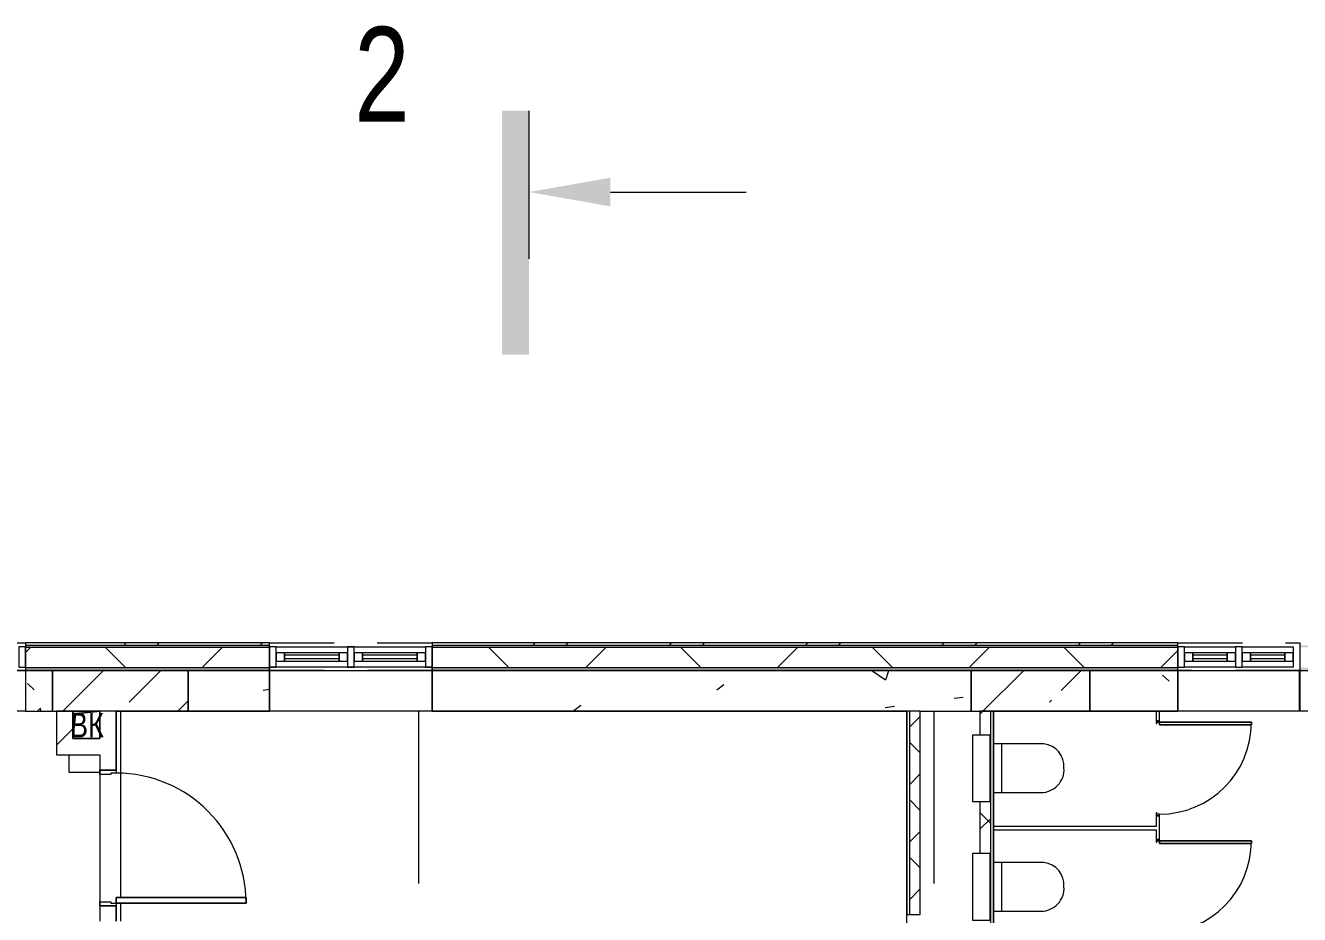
# Model space of a CAD drawing. Header units: millimetres. Extents: x 48966 to 155647, y -43515 to 30475.
# Drawn here: x 103632 to 113029, y 23917 to 30475 of the extents above; entities that cross this region are included whole.
import ezdxf

# ---------------------------------------------------------------- set-up
doc = ezdxf.new("R2010")
doc.units = ezdxf.units.MM
for name, pattern in [('IMPORT-01 Штриховая _2 мм_', [600, 400, -200]), ('Осевые', [6350, 1270, -952.5, 3175, -952.5]), ('Сверху', [793.75, 476.25, -317.5])]:
    doc.linetypes.add(name, pattern=pattern)
for name, color, linetype, lineweight in [('_Разделитель помещений_', 7, 'IMPORT-01 Штриховая _2 мм_', 9), ('Двери', 7, 'Continuous', 9), ('Импосты витража', 7, 'Continuous', 9), ('Импосты витража-1', 7, 'Continuous', 18), ('Каркас_Импост', 7, 'Continuous', 9), ('Обобщенные модели', 7, 'Continuous', 9), ('Общие ребра', 7, 'Continuous', 9), ('Окна', 7, 'Continuous', 9), ('Окна-1', 7, 'Сверху', 9), ('Окна-2', 7, 'Continuous', 18), ('Оси-2', 7, 'Осевые', 9), ('Панель', 7, 'Continuous', 9), ('Перекрытия', 7, 'Continuous', 9), ('Разрезы', 7, 'Continuous', 9), ('Сантехнические приборы', 7, 'Continuous', 9), ('Стены', 7, 'Continuous', 9), ('Стены-1', 7, 'Continuous', 18), ('Типовые аннотации', 7, 'Continuous', 9), ('Штриховка разреза-2', 7, 'Continuous', 9), ('Элементы узлов', 7, 'Continuous', 9), ('Элементы узлов-1', 7, 'Continuous', 5)]:
    doc.layers.add(name, color=color, linetype=linetype, lineweight=lineweight)
doc.layers.add('Обобщенные модели-2', color=7, linetype='Continuous', lineweight=9, true_color=0xffbc79)
doc.styles.add('Arial', font='Arial.ttf', dxfattribs={"width": 0.8, "height": 180})
doc.styles.add('Arial_2', font='Arial.ttf', dxfattribs={"width": 0.75, "height": 700})
pattern_1 = [(45, (0, 0), (-424.264, 424.264), [600, -100, 20, -100]), (45, (0, 424), (-424.264, 424.264), [])]
pattern_2 = [(0, (0, 0), (812.8, 203.2), [67.056, -542.544, 67.056, -542.544, -3251.2]), (0, (0, 0), (812.8, 203.2), [-1219.2, 67.056, -1152.144, 67.056, -542.544, -1422.4]), (0, (0, 0), (812.8, 203.2), [-3048, 67.056, -339.344, 67.056, -948.944]), (120, (304.8, 101.6), (-582.37636, 602.30545), [67.056, -542.544, 67.056, -542.544, -3251.2]), (120, (304.8, 101.6), (-582.37636, 602.30545), [-1219.2, 67.056, -1152.144, 67.056, -542.544, -1422.4]), (120, (304.8, 101.6), (-582.37636, 602.30545), [-3048, 67.056, -339.344, 67.056, -948.944]), (240, (406.4, 508), (-230.42364, -805.50545), [67.056, -542.544, 67.056, -542.544, -3251.2]), (240, (406.4, 508), (-230.42364, -805.50545), [-1219.2, 67.056, -1152.144, 67.056, -542.544, -1422.4]), (240, (406.4, 508), (-230.42364, -805.50545), [-3048, 67.056, -339.344, 67.056, -948.944])]
pattern_3 = [(45, (0, 0), (-502.8943, 502.8943), []), (45, (0, 762), (-502.8943, 502.8943), [])]
pattern_4 = [(45, (0, 0), (-212.132, 212.132), []), (135, (0, 0), (-212.132, -212.132), [])]
pattern_5 = [(50, (0, 0), (1457.472, -127.512), [152.4, -1676.4]), (355, (0, 0), (-281.942, 1528.454), [121.92, -1341.12]), (100.451, (121.5, -10.6), (1175.541, 1400.933), [129.52, -1424.721]), (46.184, (0, 406.4), (2168.632, -336.342), [228.6, -2514.6]), (96.636, (180.7, 378.4), (1899.22, 1979.42), [194.28, -2137.08]), (351.184, (0, 406.4), (1899.24, 1979.402), [182.88, -2011.68]), (21, (203.2, 304.8), (1212.915, -818.121), [152.4, -1676.4]), (326, (203.2, 304.8), (494.417, 1473.504), [121.92, -1341.12]), (71.451, (304.3, 236.6), (1707.337, 655.37), [129.52, -1424.721]), (37.5, (0, 0), (24.7094, 676.4402), [67.056, -1257.808, 67.056, -1294.384, -1346.2]), (37.5, (0, 0), (24.7094, 676.4402), [-2686.304, 67.056, -1279.144]), (7.5, (0, 0), (534.5577, 801.4443), [67.056, -709.168, 67.056, -1227.328, -513.08]), (7.5, (0, 0), (534.5577, 801.4443), [-2070.608, 67.056, -446.024]), (327.5, (-453.14, 0), (1084.7275, -45.8312), [67.056, -440.944, 67.056, -1517.904, -2103.12]), (327.5, (-453.14, 0), (1084.7275, -45.8312), [-2092.96, 67.056, -2036.064]), (317.5, (-656.3, 0), (1185.035, 203.4135), [67.056, -593.344, 67.056, -985.52, -1493.52]), (317.5, (-656.3, 0), (1185.035, 203.4135), [-1712.976, 67.056, -1426.464])]

# ---------------------------------------------------------------- blocks, each defined once
blk = doc.blocks.new('M_Окно-Квадратный проем - 900 x 11450 mm-1430326-План 2-го этажа на отм_ 0_000')
at = {"layer": 'Окна'}
for p, q in [((-458.2, -102.5), (-458.2, 102.5)), ((441.8, 102.5), (441.8, -102.5))]:
    blk.add_line(p, q, dxfattribs=at)
at = {"layer": 'Окна-1'}
for p, q in [((-458.2, 102.5), (441.8, 102.5)), ((441.8, -102.5), (-458.2, -102.5))]:
    blk.add_line(p, q, dxfattribs=at)
blk = doc.blocks.new('M_Окно-Квадратный проем - 900 x 11450 mm-1433441-План 2-го этажа на отм_ 0_000')
at = {"layer": 'Окна'}
for p, q in [((-458.2, -150), (-458.2, 150)), ((441.8, 150), (441.8, -150))]:
    blk.add_line(p, q, dxfattribs=at)
at = {"layer": 'Окна-1'}
for p, q in [((-458.2, 150), (441.8, 150)), ((441.8, -150), (-458.2, -150))]:
    blk.add_line(p, q, dxfattribs=at)
blk = doc.blocks.new('M_Окно-Квадратный проем - 1200 x 11450 mm-1434535-План 2-го этажа на отм_ 0_000')
at = {"layer": 'Окна'}
for p, q in [((-608.2, -102.5), (-608.2, 102.5)), ((591.8, 102.5), (591.8, -102.5))]:
    blk.add_line(p, q, dxfattribs=at)
at = {"layer": 'Окна-1'}
for p, q in [((-608.2, 102.5), (591.8, 102.5)), ((591.8, -102.5), (-608.2, -102.5))]:
    blk.add_line(p, q, dxfattribs=at)
blk = doc.blocks.new('M_Окно-Квадратный проем - 1200 x 11450 mm-1440296-План 2-го этажа на отм_ 0_000')
at = {"layer": 'Окна'}
for p, q in [((-608.2, -150), (-608.2, 150)), ((591.8, 150), (591.8, -150))]:
    blk.add_line(p, q, dxfattribs=at)
at = {"layer": 'Окна-1'}
for p, q in [((-608.2, 150), (591.8, 150)), ((591.8, -150), (-608.2, -150))]:
    blk.add_line(p, q, dxfattribs=at)
blk = doc.blocks.new('Панель окно - Верхнее левое-8277192-План 2-го этажа на отм_ 0_000')
at = {"layer": 'Окна'}
for p, q in [((202.5, 30), (-202.5, 30)), ((-202.5, 30), (-202.5, -30)), ((202.5, -30), (202.5, 30)), ((-202.5, -30), (202.5, -30))]:
    blk.add_line(p, q, dxfattribs=at)
at = {"layer": 'Окна-2'}
for p, q in [((-202.5, 30), (-262.5, 30)), ((-262.5, 30), (-262.5, -30)), ((-202.5, -30), (-202.5, 30)), ((202.5, 12.5), (-202.5, 12.5)), ((-202.5, 12.5), (-202.5, -12.5)), ((202.5, 30), (202.5, -30)), ((262.5, 30), (202.5, 30)), ((202.5, -12.5), (202.5, 12.5)), ((262.5, -30), (262.5, 30)), ((-262.5, -30), (-202.5, -30)), ((-202.5, -12.5), (202.5, -12.5)), ((202.5, -30), (262.5, -30))]:
    blk.add_line(p, q, dxfattribs=at)
blk = doc.blocks.new('Панель окно - Верхнее правое-8277188-План 2-го этажа на отм_ 0_000')
at = {"layer": 'Окна'}
for p, q in [((202.5, 30), (-202.5, 30)), ((-202.5, 30), (-202.5, -30)), ((202.5, -30), (202.5, 30)), ((-202.5, -30), (202.5, -30))]:
    blk.add_line(p, q, dxfattribs=at)
at = {"layer": 'Окна-2'}
for p, q in [((-202.5, 30), (-262.5, 30)), ((-262.5, 30), (-262.5, -30)), ((-202.5, -30), (-202.5, 30)), ((202.5, 12.5), (-202.5, 12.5)), ((-202.5, 12.5), (-202.5, -12.5)), ((202.5, 30), (202.5, -30)), ((262.5, 30), (202.5, 30)), ((202.5, -12.5), (202.5, 12.5)), ((262.5, -30), (262.5, 30)), ((-262.5, -30), (-202.5, -30)), ((-202.5, -12.5), (202.5, -12.5)), ((202.5, -30), (262.5, -30))]:
    blk.add_line(p, q, dxfattribs=at)
blk = doc.blocks.new('Прямоугольный импост - Прямоугольный импост 1-2037709-План 2-го этажа на отм_ 0_000')
at = {"layer": 'Импосты витража-1'}
for p, q in [((-50, 75), (0, 75)), ((-50, -75), (-50, 75)), ((0, 75), (0, -75)), ((0, -75), (-50, -75))]:
    blk.add_line(p, q, dxfattribs=at)
blk = doc.blocks.new('Прямоугольный импост - Прямоугольный импост 1-2037714-План 2-го этажа на отм_ 0_000')
at = {"layer": 'Импосты витража-1'}
for p, q in [((0, 75), (-50, 75)), ((-50, 75), (-50, -75)), ((0, -75), (0, 75)), ((-50, -75), (0, -75))]:
    blk.add_line(p, q, dxfattribs=at)
blk = doc.blocks.new('Прямоугольный импост - Прямоугольный импост 1-2108582-План 2-го этажа на отм_ 0_000')
at = {"layer": 'Импосты витража-1'}
for p, q in [((-25, 75), (25, 75)), ((-25, -75), (-25, 75)), ((25, 75), (25, -75)), ((25, -75), (-25, -75))]:
    blk.add_line(p, q, dxfattribs=at)
blk = doc.blocks.new('Прямоугольный импост - Прямоугольный импост 1-2125096-План 2-го этажа на отм_ 0_000')
at = {"layer": 'Импосты витража'}
for p, q in [((106031.6, 25892.1), (106581.6, 25892.1)), ((106581.6, 25892.1), (106581.6, 25742.1)), ((106581.6, 25742.1), (106031.6, 25742.1))]:
    blk.add_line(p, q, dxfattribs=at)
blk = doc.blocks.new('Прямоугольный импост - Прямоугольный импост 1-2125097-План 2-го этажа на отм_ 0_000')
at = {"layer": 'Импосты витража'}
for p, q in [((105481.6, 25742.1), (105481.6, 25892.1)), ((105481.6, 25892.1), (106031.6, 25892.1)), ((106031.6, 25742.1), (105481.6, 25742.1))]:
    blk.add_line(p, q, dxfattribs=at)
blk = doc.blocks.new('Панель окно - Верхнее левое-8271317-План 2-го этажа на отм_ 0_000')
at = {"layer": 'Окна'}
for p, q in [((127.5, 30), (-127.5, 30)), ((-127.5, 30), (-127.5, -30)), ((127.5, -30), (127.5, 30)), ((-127.5, -30), (127.5, -30))]:
    blk.add_line(p, q, dxfattribs=at)
at = {"layer": 'Окна-2'}
for p, q in [((-127.5, 30), (-187.5, 30)), ((-187.5, 30), (-187.5, -30)), ((-127.5, -30), (-127.5, 30)), ((127.5, 12.5), (-127.5, 12.5)), ((-127.5, 12.5), (-127.5, -12.5)), ((127.5, 30), (127.5, -30)), ((187.5, 30), (127.5, 30)), ((127.5, -12.5), (127.5, 12.5)), ((187.5, -30), (187.5, 30)), ((-187.5, -30), (-127.5, -30)), ((-127.5, -12.5), (127.5, -12.5)), ((127.5, -30), (187.5, -30))]:
    blk.add_line(p, q, dxfattribs=at)
blk = doc.blocks.new('Прямоугольный импост - Прямоугольный импост 1-1432418-План 2-го этажа на отм_ 0_000')
at = {"layer": 'Импосты витража'}
for p, q in [((114281.6, 25742.1), (114281.6, 25892.1)), ((114281.6, 25892.1), (114656.6, 25892.1)), ((114656.6, 25892.1), (114656.6, 25742.1)), ((114656.6, 25742.1), (114281.6, 25742.1))]:
    blk.add_line(p, q, dxfattribs=at)
blk = doc.blocks.new('Прямоугольный импост - Прямоугольный импост 1-V4-План 2-го этажа на отм_ 0_000')
at = {"layer": 'Импосты витража-1'}
for p, q in [((0, 75), (-50, 75)), ((-50, 75), (-50, -75)), ((0, -75), (0, 75)), ((-50, -75), (0, -75))]:
    blk.add_line(p, q, dxfattribs=at)
blk = doc.blocks.new('170_ОтверстиеПрямоугольноеВертикальное - 170_ОтверстиеПрямоугольноеВертикальное-5689190-План 2-го этажа на отм_ 0_000')
at = {"layer": 'Обобщенные модели'}
for p, q in [((-99.4, -101.2), (-99.4, 101.2)), ((-99.4, 101.2), (99.4, 101.2)), ((99.4, 101.2), (99.4, -101.2)), ((99.4, -101.2), (-99.4, -101.2))]:
    blk.add_line(p, q, dxfattribs=at)
blk = doc.blocks.new('Дверь - Однопольная - ДВ2__21х10-6240615-План 2-го этажа на отм_ 0_000')
at = {"layer": 'Двери'}
for p, q in [((-479, -60), (-439, -60)), ((-479, -1018), (-479, -60)), ((-439, -60), (-439, -1018)), ((-439, -1018), (-479, -1018))]:
    blk.add_line(p, q, dxfattribs=at)
blk.add_arc((-479, -60), 958, 270, 0, dxfattribs=at)
at = {"layer": 'Каркас_Импост'}
for p, q in [((-500, 60), (-470, 60)), ((-500, -60), (-500, 60)), ((-470, 60), (-470, -20)), ((470, 60), (500, 60)), ((470, -20), (470, 60)), ((500, 60), (500, -60)), ((-480, -60), (-500, -60)), ((-480, -20), (-480, -60)), ((-470, -20), (-480, -20)), ((480, -20), (470, -20)), ((480, -60), (480, -20)), ((500, -60), (480, -60))]:
    blk.add_line(p, q, dxfattribs=at)
at = {"layer": 'Панель'}
for p, q in [((-439, -60), (-479, -60)), ((-479, -60), (-479, -1018)), ((-439, -1018), (-439, -60)), ((-479, -1018), (-439, -1018))]:
    blk.add_line(p, q, dxfattribs=at)
blk = doc.blocks.new('Унитаз_встраиваемый - Обычный _ Vitra 748-4800 _каркасные_-4815711-План 2-го этажа на отм_ 0_000')
at = {"layer": 'Сантехнические приборы'}
for p, q in [((-180, 371.5), (-180, 0)), ((179.4, 0), (179.4, 351)), ((-180, 60), (179.4, 60)), ((245, -25), (-245, -25)), ((-245, -25), (-245, -155)), ((-180, 0), (179.4, 0)), ((245, -155), (245, -25)), ((-245, -155), (245, -155))]:
    blk.add_line(p, q, dxfattribs=at)
for centre, start, end in [((-11.8, 351), 86.33454, 173.05975), ((9.9, 351), 360, 93.66546)]:
    blk.add_arc(centre, 169.5, start, end, dxfattribs=at)
blk = doc.blocks.new('Дверь - Однопольная_HPL - ДВ12_21х7-5561156-План 2-го этажа на отм_ 0_000')
at = {"layer": 'Двери'}
for p, q in [((-319, 690.5), (-339, 690.5)), ((-339, 690.5), (-339, 12.5)), ((-319, 12.5), (-319, 690.5)), ((-339, 12.5), (-319, 12.5))]:
    blk.add_line(p, q, dxfattribs=at)
blk.add_arc((-339, 12.5), 678, 360, 90, dxfattribs=at)
at = {"layer": 'Каркас_Импост'}
for p, q in [((-340, 12.5), (-350, 12.5)), ((-350, 12.5), (-350, -12.5)), ((-340, -7.5), (-340, 12.5)), ((350, 12.5), (340, 12.5)), ((340, 12.5), (340, -7.5)), ((350, -12.5), (350, 12.5)), ((-350, -12.5), (-330, -12.5)), ((-330, -7.5), (-340, -7.5)), ((-330, -12.5), (-330, -7.5)), ((340, -7.5), (330, -7.5)), ((330, -7.5), (330, -12.5)), ((330, -12.5), (350, -12.5))]:
    blk.add_line(p, q, dxfattribs=at)
at = {"layer": 'Панель'}
for p, q in [((-339, 690.5), (-319, 690.5)), ((-339, 12.5), (-339, 690.5)), ((-319, 690.5), (-319, 12.5)), ((-319, 12.5), (-339, 12.5))]:
    blk.add_line(p, q, dxfattribs=at)
blk = doc.blocks.new('Панель окно - Верхнее правое-8271316-План 2-го этажа на отм_ 0_000')
at = {"layer": 'Окна'}
for p, q in [((127.5, 30), (-127.5, 30)), ((-127.5, 30), (-127.5, -30)), ((127.5, -30), (127.5, 30)), ((-127.5, -30), (127.5, -30))]:
    blk.add_line(p, q, dxfattribs=at)
at = {"layer": 'Окна-2'}
for p, q in [((-127.5, 30), (-187.5, 30)), ((-187.5, 30), (-187.5, -30)), ((-127.5, -30), (-127.5, 30)), ((127.5, 12.5), (-127.5, 12.5)), ((-127.5, 12.5), (-127.5, -12.5)), ((127.5, 30), (127.5, -30)), ((187.5, 30), (127.5, 30)), ((127.5, -12.5), (127.5, 12.5)), ((187.5, -30), (187.5, 30)), ((-187.5, -30), (-127.5, -30)), ((-127.5, -12.5), (127.5, -12.5)), ((127.5, -30), (187.5, -30))]:
    blk.add_line(p, q, dxfattribs=at)
blk = doc.blocks.new('Прямоугольный импост - Прямоугольный импост 1-V19-План 2-го этажа на отм_ 0_000')
at = {"layer": 'Импосты витража-1'}
for p, q in [((-25, 75), (25, 75)), ((-25, -75), (-25, 75)), ((25, 75), (25, -75)), ((25, -75), (-25, -75))]:
    blk.add_line(p, q, dxfattribs=at)
blk = doc.blocks.new('Разрез - Номер спереди-234828-План 2-го этажа на отм_ 0_000')
at = {"layer": 'Разрезы'}
for points in [[(0, 0), (0, 1), (9.004, 1), (9.004, 0)], [(2.471, -3), (3, 0), (3.529, -3)]]:
    blk.add_hatch(color=256, dxfattribs=at).paths.add_polyline_path(points, flags=0)
blk.add_line((3, -3), (3, -8), dxfattribs=at)

msp = doc.modelspace()

# ---------------------------------------------------------------- hatches: boundary and pattern name
at = {"layer": 'Штриховка разреза-2'}
h = msp.add_hatch(dxfattribs=at)
h.set_pattern_fill('FP_2', color=256, style=0, pattern_type=2)
h.set_pattern_definition(pattern_3)
h.paths.add_polyline_path([(115556.8, 25902.1), (117136.2, 25902.1), (117136.3, 25922.1), (115131.6, 25922.1), (115131.6, 25902.1)], flags=0)
h.paths.add_polyline_path([(112131.6, 25902.1), (112131.6, 25922.1), (106631.6, 25922.1), (106631.6, 25902.1), (110613.6, 25902.1)], flags=0)
h.paths.add_polyline_path([(113909.1, 25902.1), (114231.6, 25902.1), (114231.6, 25922.1), (113031.6, 25922.1), (113031.6, 25902.1)], flags=0)
h.paths.add_polyline_path([(96431.6, 25902.1), (96431.6, 25922.1), (94631.6, 25922.1), (94631.6, 25902.1), (95783.9, 25902.1)], flags=0)
h.paths.add_polyline_path([(97631.6, 25902.1), (99431.6, 25902.1), (99431.6, 25922.1), (97631.6, 25922.1)], flags=0)
h.paths.add_polyline_path([(100631.6, 25902.1), (102431.6, 25902.1), (102431.6, 25922.1), (100631.6, 25922.1)], flags=0)
h.paths.add_polyline_path([(105431.6, 25902.1), (105431.6, 25922.1), (103631.6, 25922.1), (103631.6, 25902.1), (104022.6, 25902.1)], flags=0)
h.paths.add_polyline_path([(93431.6, 25902.1), (93431.6, 25922.1), (83631.6, 25922.1), (83631.6, 25902.1), (92488.4, 25902.1)], flags=0)
h.paths.add_polyline_path([(77231.6, 25902.1), (79231.6, 25902.1), (79231.6, 25922.1), (77231.6, 25922.1)], flags=0)
h.paths.add_polyline_path([(72715.5, 25902.1), (72831.6, 25902.1), (72831.6, 25922.1), (70831.6, 25922.1), (70831.6, 25902.1), (71067.7, 25902.1)], flags=0)
h.paths.add_polyline_path([(69631.6, 25902.1), (69631.6, 25922.1), (67631.6, 25922.1), (67631.6, 25902.1), (69420, 25902.1)], flags=0)
h.paths.add_polyline_path([(82431.6, 25902.1), (82431.6, 25922.1), (80431.6, 25922.1), (80431.6, 25902.1)], flags=0)
h.paths.add_polyline_path([(74031.6, 25902.1), (76031.6, 25902.1), (76031.6, 25922.1), (74031.6, 25922.1)], flags=0)
h.paths.add_polyline_path([(62013.6, 25902.1), (66431.6, 25902.1), (66431.6, 25922.1), (62013.6, 25922.1)], flags=0)
h = msp.add_hatch(dxfattribs=at)
h.set_pattern_fill('FP_32', color=256, style=0, pattern_type=2)
h.set_pattern_definition(pattern_2)
h.paths.add_polyline_path([(117136.1, 25887.1), (117136.2, 25902.1), (115131.6, 25902.1), (115131.6, 25887.1), (115556.8, 25887.1)], flags=0)
h.paths.add_polyline_path([(112131.6, 25887.1), (112131.6, 25902.1), (106631.6, 25902.1), (106631.6, 25887.1), (110613.6, 25887.1)], flags=0)
h.paths.add_polyline_path([(113909.1, 25887.1), (114231.6, 25887.1), (114231.6, 25902.1), (113031.6, 25902.1), (113031.6, 25887.1)], flags=0)
h.paths.add_polyline_path([(102374.8, 25887.1), (102431.6, 25887.1), (102431.6, 25902.1), (100631.6, 25902.1), (100631.6, 25887.1)], flags=0)
h.paths.add_polyline_path([(97631.6, 25887.1), (99431.6, 25887.1), (99431.6, 25902.1), (97631.6, 25902.1)], flags=0)
h.paths.add_polyline_path([(105431.6, 25887.1), (105431.6, 25902.1), (103631.6, 25902.1), (103631.6, 25887.1), (104022.6, 25887.1)], flags=0)
h.paths.add_polyline_path([(93431.6, 25887.1), (93431.6, 25902.1), (83631.6, 25902.1), (83631.6, 25887.1), (92488.4, 25887.1)], flags=0)
h.paths.add_polyline_path([(96431.6, 25887.1), (96431.6, 25902.1), (94631.6, 25902.1), (94631.6, 25887.1), (95783.9, 25887.1)], flags=0)
h.paths.add_polyline_path([(80431.6, 25887.1), (82431.6, 25887.1), (82431.6, 25902.1), (80431.6, 25902.1)], flags=0)
h.paths.add_polyline_path([(74031.6, 25887.1), (76031.6, 25887.1), (76031.6, 25902.1), (74031.6, 25902.1)], flags=0)
h.paths.add_polyline_path([(71067.7, 25887.1), (72831.6, 25887.1), (72831.6, 25902.1), (70831.6, 25902.1), (70831.6, 25887.1)], flags=0)
h.paths.add_polyline_path([(69420, 25887.1), (69631.6, 25887.1), (69631.6, 25902.1), (67631.6, 25902.1), (67631.6, 25887.1), (67772.2, 25887.1)], flags=0)
h.paths.add_polyline_path([(77658.7, 25887.1), (79231.6, 25887.1), (79231.6, 25902.1), (77231.6, 25902.1), (77231.6, 25887.1)], flags=0)
h.paths.add_polyline_path([(62013.6, 25887.1), (66431.6, 25887.1), (66431.6, 25902.1), (62013.6, 25902.1)], flags=0)
h = msp.add_hatch(dxfattribs=at)
h.set_pattern_fill('FP_33', color=256, style=0, pattern_type=2)
h.set_pattern_definition([(45, (0, 0), (-707.107, 707.107), []), (135, (0, 0), (-707.107, -707.107), [])])
h.paths.add_polyline_path([(115556.8, 25737.1), (117135.4, 25737.1), (117136.1, 25887.1), (115131.6, 25887.1), (115131.6, 25737.1)], flags=0)
h.paths.add_polyline_path([(112131.6, 25737.1), (112131.6, 25887.1), (106631.6, 25887.1), (106631.6, 25737.1), (110613.6, 25737.1)], flags=0)
h.paths.add_polyline_path([(113031.6, 25737.1), (114231.6, 25737.1), (114231.6, 25887.1), (113031.6, 25887.1)], flags=0)
h.paths.add_polyline_path([(100631.6, 25737.1), (102431.6, 25737.1), (102431.6, 25887.1), (100631.6, 25887.1)], flags=0)
h.paths.add_polyline_path([(104846.5, 25737.1), (105431.6, 25737.1), (105431.6, 25887.1), (103631.6, 25887.1), (103631.6, 25737.1), (104022.6, 25737.1)], flags=0)
h.paths.add_polyline_path([(99431.6, 25737.1), (99431.6, 25887.1), (97631.6, 25887.1), (97631.6, 25737.1), (99079.4, 25737.1)], flags=0)
h.paths.add_polyline_path([(93431.6, 25737.1), (93431.6, 25887.1), (83631.6, 25887.1), (83631.6, 25737.1), (92488.4, 25737.1)], flags=0)
h.paths.add_polyline_path([(94631.6, 25737.1), (96431.6, 25737.1), (96431.6, 25887.1), (94631.6, 25887.1)], flags=0)
h.paths.add_polyline_path([(77231.6, 25737.1), (79231.6, 25737.1), (79231.6, 25887.1), (77231.6, 25887.1)], flags=0)
h.paths.add_polyline_path([(82431.6, 25737.1), (82431.6, 25887.1), (80431.6, 25887.1), (80431.6, 25737.1)], flags=0)
h.paths.add_polyline_path([(72831.6, 25737.1), (72831.6, 25887.1), (70831.6, 25887.1), (70831.6, 25737.1), (72715.5, 25737.1)], flags=0)
h.paths.add_polyline_path([(74031.6, 25737.1), (76031.6, 25737.1), (76031.6, 25887.1), (74031.6, 25887.1)], flags=0)
h.paths.add_polyline_path([(69631.6, 25737.1), (69631.6, 25887.1), (67631.6, 25887.1), (67631.6, 25737.1), (69420, 25737.1)], flags=0)
h.paths.add_polyline_path([(62829, 25737.1), (66431.6, 25737.1), (66431.6, 25887.1), (62013.6, 25887.1), (62013.6, 25737.1)], flags=0)
h = msp.add_hatch(dxfattribs=at)
h.set_pattern_fill('FP_32', color=256, style=0, pattern_type=2)
h.set_pattern_definition(pattern_2)
h.paths.add_polyline_path([(117135.3, 25717.1), (117135.4, 25737.1), (115131.6, 25737.1), (115131.6, 25717.1), (115556.8, 25717.1)], flags=0)
h.paths.add_polyline_path([(112131.6, 25717.1), (112131.6, 25737.1), (106631.6, 25737.1), (106631.6, 25717.1), (110613.6, 25717.1)], flags=0)
h.paths.add_polyline_path([(113909.1, 25717.1), (114231.6, 25717.1), (114231.6, 25737.1), (113031.6, 25737.1), (113031.6, 25717.1)], flags=0)
h.paths.add_polyline_path([(102374.8, 25717.1), (102431.6, 25717.1), (102431.6, 25737.1), (100631.6, 25737.1), (100631.6, 25717.1)], flags=0)
h.paths.add_polyline_path([(105431.6, 25717.1), (105431.6, 25737.1), (103631.6, 25737.1), (103631.6, 25717.1), (104846.5, 25717.1)], flags=0)
h.paths.add_polyline_path([(99431.6, 25717.1), (99431.6, 25737.1), (97631.6, 25737.1), (97631.6, 25717.1), (99079.4, 25717.1)], flags=0)
h.paths.add_polyline_path([(94631.6, 25717.1), (96431.6, 25717.1), (96431.6, 25737.1), (94631.6, 25737.1)], flags=0)
h.paths.add_polyline_path([(93431.6, 25717.1), (93431.6, 25737.1), (83631.6, 25737.1), (83631.6, 25717.1), (92488.4, 25717.1)], flags=0)
h.paths.add_polyline_path([(79231.6, 25717.1), (79231.6, 25737.1), (77231.6, 25737.1), (77231.6, 25717.1), (77658.7, 25717.1)], flags=0)
h.paths.add_polyline_path([(80431.6, 25717.1), (82431.6, 25717.1), (82431.6, 25737.1), (80431.6, 25737.1)], flags=0)
h.paths.add_polyline_path([(67772.2, 25717.1), (69631.6, 25717.1), (69631.6, 25737.1), (67631.6, 25737.1), (67631.6, 25717.1)], flags=0)
h.paths.add_polyline_path([(76031.6, 25717.1), (76031.6, 25737.1), (74031.6, 25737.1), (74031.6, 25717.1), (76010.9, 25717.1)], flags=0)
h.paths.add_polyline_path([(71067.7, 25717.1), (72831.6, 25717.1), (72831.6, 25737.1), (70831.6, 25737.1), (70831.6, 25717.1)], flags=0)
h.paths.add_polyline_path([(66431.6, 25717.1), (66431.6, 25737.1), (62013.6, 25737.1), (62013.6, 25717.1), (66124.5, 25717.1)], flags=0)
h = msp.add_hatch(dxfattribs=at)
h.set_pattern_fill('FP_34', color=256, style=0, pattern_type=2)
h.set_pattern_definition(pattern_5)
h.paths.add_polyline_path([(103631.6, 25417.1), (103831.6, 25417.1), (103831.6, 25717.1), (103631.6, 25717.1)], flags=0)
h.paths.add_polyline_path([(98631.6, 25417.1), (99431.6, 25417.1), (99431.6, 25717.1), (98631.6, 25717.1)], flags=0)
h.paths.add_polyline_path([(100631.6, 25417.1), (102431.6, 25417.1), (102431.6, 25717.1), (100631.6, 25717.1)], flags=0)
h = msp.add_hatch(dxfattribs=at)
h.set_pattern_fill('FP_1', color=256, style=0, pattern_type=2)
h.set_pattern_definition(pattern_1)
h.paths.add_polyline_path([(104300.4, 25417.1), (104831.6, 25417.1), (104831.6, 25717.1), (103831.6, 25717.1), (103831.6, 25417.1), (104180.4, 25417.1)], flags=0)
h = msp.add_hatch(dxfattribs=at)
h.set_pattern_fill('FP_34', color=256, style=0, pattern_type=2)
h.set_pattern_definition(pattern_5)
h.paths.add_polyline_path([(110231.6, 25417.1), (110606.6, 25417.1), (110606.6, 25717.1), (106631.6, 25717.1), (106631.6, 25417.1), (110151.6, 25417.1)], flags=0)
h.paths.add_polyline_path([(104831.6, 25417.1), (105431.6, 25417.1), (105431.6, 25717.1), (104831.6, 25717.1)], flags=0)
h = msp.add_hatch(dxfattribs=at)
h.set_pattern_fill('FP_1', color=256, style=0, pattern_type=2)
h.set_pattern_definition(pattern_1)
h.paths.add_polyline_path([(110613.6, 25417.1), (111481.6, 25417.1), (111481.6, 25717.1), (110606.6, 25717.1), (110606.6, 25417.1)], flags=0)
h = msp.add_hatch(dxfattribs=at)
h.set_pattern_fill('FP_34', color=256, style=0, pattern_type=2)
h.set_pattern_definition(pattern_5)
h.paths.add_polyline_path([(115556.8, 25417.1), (116431.6, 25417.1), (116431.6, 25717.1), (115131.6, 25717.1), (115131.6, 25417.1)], flags=0)
h.paths.add_polyline_path([(112131.6, 25417.1), (112131.6, 25717.1), (111481.6, 25717.1), (111481.6, 25417.1)], flags=0)
h.paths.add_polyline_path([(113031.6, 25417.1), (114231.6, 25417.1), (114231.6, 25717.1), (113031.6, 25717.1)], flags=0)
h = msp.add_hatch(dxfattribs=at)
h.set_pattern_fill('FP_2', color=256, style=0, pattern_type=2)
h.set_pattern_definition(pattern_3)
h.paths.add_polyline_path([(103981.6, 25214.7), (103981.6, 25417.1), (103861.6, 25417.1), (103861.6, 25214.7)], flags=0)
h = msp.add_hatch(dxfattribs=at)
h.set_pattern_fill('FP_3', color=256, style=0, pattern_type=2)
h.set_pattern_definition(pattern_4)
h.paths.add_polyline_path([(110151.6, 23917.1), (110231.6, 23917.1), (110231.6, 25417.1), (110151.6, 25417.1), (110151.6, 24619)], flags=0)
h = msp.add_hatch(dxfattribs=at)
h.set_pattern_fill('FP_3', color=256, style=0, pattern_type=2)
h.set_pattern_definition(pattern_4)
h.paths.add_polyline_path([(110751.6, 18392.1), (110751.6, 25417.1), (110671.6, 25417.1), (110671.6, 25241.2), (110746.6, 25241.2), (110746.6, 24751.2), (110671.6, 24751.2), (110671.6, 24366.2), (110746.6, 24366.2), (110746.6, 23876.2), (110671.6, 23876.2), (110671.6, 23491.2), (110746.6, 23491.2), (110746.6, 23001.2), (110671.6, 23001.2), (110671.6, 22616.2), (110746.6, 22616.2), (110746.6, 22126.2), (110671.6, 22126.2), (110671.6, 18392.1)], flags=0)
h = msp.add_hatch(dxfattribs=at)
h.set_pattern_fill('FP_2', color=256, style=0, pattern_type=2)
h.set_pattern_definition(pattern_3)
h.paths.add_polyline_path([(103981.6, 25094.7), (104180.4, 25094.7), (104180.4, 25214.7), (103861.6, 25214.7), (103861.6, 25094.7)], flags=0)
at = {"layer": 'Элементы узлов-1'}
msp.add_hatch(color=256, dxfattribs=at).paths.add_polyline_path([(103981.6, 25214.7), (104001.7, 25397.1), (104180.4, 25417.1), (103981.6, 25417.1)], flags=0)

# ---------------------------------------------------------------- linework, layer by layer
at = {"layer": '_Разделитель помещений_'}
for p, q in [((104331.6, 25417.1), (104331.6, 24041.9)), ((104331.6, 24001.9), (104331.6, 23867.1))]:
    msp.add_line(p, q, dxfattribs=at)
at = {"layer": 'Обобщенные модели-2'}
for p, q in [((104180.4, 25417.1), (103981.6, 25417.1)), ((103981.6, 25417.1), (103981.6, 25214.7)), ((104180.4, 25214.7), (104180.4, 25417.1)), ((103981.6, 25214.7), (104180.4, 25214.7))]:
    msp.add_line(p, q, dxfattribs=at)
at = {"layer": 'Общие ребра'}
for p, q in [((105431.6, 25902.1), (103631.6, 25902.1)), ((105431.6, 25887.1), (103631.6, 25887.1)), ((112131.6, 25902.1), (106631.6, 25902.1)), ((112131.6, 25887.1), (106631.6, 25887.1)), ((105431.6, 25737.1), (103631.6, 25737.1)), ((103831.6, 25717.1), (103831.6, 25417.1)), ((103831.6, 25417.1), (103831.6, 25717.1)), ((104831.6, 25417.1), (104831.6, 25717.1)), ((104831.6, 25717.1), (104831.6, 25417.1)), ((112131.6, 25737.1), (106631.6, 25737.1)), ((111481.6, 25417.1), (111481.6, 25717.1)), ((111481.6, 25717.1), (111481.6, 25417.1)), ((104300.4, 25417.1), (104180.4, 25417.1)), ((104300.4, 24980.9), (104300.4, 25417.1)), ((110151.6, 25417.1), (110131.6, 25417.1)), ((110231.6, 25417.1), (110151.6, 25417.1)), ((110151.6, 25417.1), (110151.6, 23917.1)), ((110751.6, 18392.1), (110751.6, 25417.1)), ((104180.4, 25094.7), (104180.4, 24980.9)), ((104180.4, 23980.9), (104180.4, 23867.1)), ((104300.4, 23867.1), (104300.4, 23980.9))]:
    msp.add_line(p, q, dxfattribs=at)
at = {"layer": 'Оси-2'}
for p, q in [((150171.6, 25417.1), (50565.6, 25417.1)), ((104331.6, 25417.1), (104331.6, -41737.8)), ((106531.6, 25417.1), (106531.6, -41737.8)), ((110331.6, 25417.1), (110331.6, -41737.8))]:
    msp.add_line(p, q, dxfattribs=at)
at = {"layer": 'Перекрытия'}
for p, q in [((100341.6, 25717.1), (105431.6, 25717.1)), ((106631.6, 25742.1), (105431.6, 25742.1)), ((105431.6, 25742.1), (105431.6, 25417.1)), ((106631.6, 25417.1), (106631.6, 25742.1)), ((106631.6, 25717.1), (109836.6, 25717.1)), ((109836.6, 25717.1), (117027.1, 25717.1)), ((105431.6, 25417.1), (104300.4, 25417.1)), ((104300.4, 25417.1), (104300.4, 24980.9)), ((110131.6, 25417.1), (106631.6, 25417.1)), ((110131.6, 25412.1), (110131.6, 25417.1)), ((110131.6, 16002.1), (110131.6, 25412.1)), ((115286.6, 25417.1), (110771.6, 25417.1)), ((110771.6, 25417.1), (110771.6, 18442.1)), ((103951.6, 25094.7), (103951.6, 24967.1)), ((103951.6, 24967.1), (104180.4, 24967.1)), ((104300.4, 24980.9), (104180.4, 24980.9)), ((104180.4, 24980.9), (104180.4, 23980.9)), ((104180.4, 23980.9), (104300.4, 23980.9)), ((104300.4, 23980.9), (104300.4, 23867.1))]:
    msp.add_line(p, q, dxfattribs=at)
at = {"layer": 'Разрезы'}
msp.add_line((107346.4, 28752.5), (107346.4, 29846.4), dxfattribs=at)
at = {"layer": 'Стены'}
for p, q in [((105431.6, 25717.1), (106631.6, 25717.1)), ((105431.6, 25717.1), (105431.6, 25417.1)), ((106631.6, 25717.1), (106631.6, 25417.1)), ((112131.6, 25717.1), (113026.6, 25717.1)), ((112131.6, 25717.1), (112131.6, 25417.1)), ((113026.6, 25717.1), (113026.6, 25417.1)), ((106631.6, 25417.1), (105431.6, 25417.1)), ((113026.6, 25417.1), (112131.6, 25417.1))]:
    msp.add_line(p, q, dxfattribs=at)
at = {"layer": 'Стены-1'}
for p, q in [((105431.6, 25922.1), (103631.6, 25922.1)), ((103631.6, 25922.1), (103631.6, 25717.1)), ((105431.6, 25717.1), (105431.6, 25922.1)), ((112131.6, 25922.1), (106631.6, 25922.1)), ((106631.6, 25922.1), (106631.6, 25717.1)), ((112131.6, 25717.1), (112131.6, 25922.1)), ((103631.6, 25717.1), (105431.6, 25717.1)), ((103831.6, 25717.1), (103631.6, 25717.1)), ((103631.6, 25717.1), (103631.6, 25417.1)), ((104831.6, 25717.1), (103831.6, 25717.1)), ((105431.6, 25717.1), (104831.6, 25717.1)), ((105431.6, 25417.1), (105431.6, 25717.1)), ((106631.6, 25717.1), (112131.6, 25717.1)), ((110606.6, 25717.1), (106631.6, 25717.1)), ((106631.6, 25717.1), (106631.6, 25417.1)), ((111481.6, 25717.1), (110606.6, 25717.1)), ((110606.6, 25717.1), (110606.6, 25417.1)), ((110606.6, 25417.1), (110606.6, 25717.1)), ((112131.6, 25717.1), (111481.6, 25717.1)), ((112131.6, 25417.1), (112131.6, 25717.1)), ((103631.6, 25417.1), (103831.6, 25417.1)), ((103831.6, 25417.1), (104180.4, 25417.1)), ((103981.6, 25417.1), (103861.6, 25417.1)), ((103861.6, 25417.1), (103861.6, 25214.7)), ((103981.6, 25214.7), (103981.6, 25417.1)), ((104180.4, 25417.1), (104180.4, 25214.7)), ((104300.4, 25417.1), (104831.6, 25417.1)), ((104831.6, 25417.1), (105431.6, 25417.1)), ((106631.6, 25417.1), (110131.6, 25417.1)), ((110131.6, 25417.1), (110131.6, 23917.1)), ((110231.6, 23917.1), (110231.6, 25417.1)), ((110231.6, 25417.1), (110606.6, 25417.1)), ((110606.6, 25417.1), (111481.6, 25417.1)), ((110671.6, 25417.1), (110671.6, 25241.2)), ((110771.6, 25417.1), (110671.6, 25417.1)), ((110771.6, 18442.1), (110771.6, 25417.1)), ((111481.6, 25417.1), (112131.6, 25417.1)), ((111971.6, 25417.1), (111971.6, 25346.2)), ((111996.6, 25417.1), (111971.6, 25417.1)), ((111996.6, 25346.2), (111996.6, 25417.1)), ((111971.6, 25346.2), (111996.6, 25346.2)), ((103861.6, 25214.7), (103861.6, 25094.7)), ((104180.4, 25214.7), (103981.6, 25214.7)), ((103861.6, 25094.7), (104180.4, 25094.7)), ((104180.4, 24980.9), (104300.4, 24980.9)), ((110671.6, 24751.2), (110671.6, 24366.2)), ((111971.6, 24646.2), (111971.6, 24567.1)), ((111996.6, 24646.2), (111971.6, 24646.2)), ((111996.6, 24471.2), (111996.6, 24646.2)), ((111971.6, 24567.1), (110771.6, 24567.1)), ((110771.6, 24567.1), (110771.6, 24542.1)), ((110771.6, 24542.1), (111971.6, 24542.1)), ((111971.6, 24542.1), (111971.6, 24471.2)), ((111971.6, 24471.2), (111996.6, 24471.2)), ((104300.4, 23980.9), (104180.4, 23980.9)), ((110131.6, 23917.1), (110231.6, 23917.1))]:
    msp.add_line(p, q, dxfattribs=at)
at = {"layer": 'Элементы узлов'}
for p, q in [((104180.4, 25417.1), (103981.6, 25417.1)), ((103981.6, 25417.1), (103981.6, 25214.7)), ((104001.7, 25397.1), (103981.6, 25214.7)), ((103981.6, 25214.7), (104001.7, 25397.1)), ((104180.4, 25417.1), (104001.7, 25397.1)), ((104001.7, 25397.1), (104180.4, 25417.1)), ((104180.4, 25214.7), (104180.4, 25417.1)), ((103981.6, 25214.7), (104180.4, 25214.7))]:
    msp.add_line(p, q, dxfattribs=at)

# ---------------------------------------------------------------- block references
at = {"layer": 'Двери'}
for name, p, rotation in [('Дверь - Однопольная_HPL - ДВ12_21х7-5561156-План 2-го этажа на отм_ 0_000', (111984.1, 24996.2), 269.9999999999998), ('Дверь - Однопольная - ДВ2__21х10-6240615-План 2-го этажа на отм_ 0_000', (104240.4, 24480.9), 90), ('Дверь - Однопольная_HPL - ДВ12_21х7-5561156-План 2-го этажа на отм_ 0_000', (111984.1, 24121.2), 269.9999999999998)]:
    msp.add_blockref(name, p, dxfattribs=dict(at, rotation=rotation))
at = {"layer": 'Импосты витража'}
for name, p in [('Прямоугольный импост - Прямоугольный импост 1-2037714-План 2-го этажа на отм_ 0_000', (103631.6, 25817.1)), ('Прямоугольный импост - Прямоугольный импост 1-2125097-План 2-го этажа на отм_ 0_000', (0, 0)), ('Прямоугольный импост - Прямоугольный импост 1-2125096-План 2-го этажа на отм_ 0_000', (0, 0)), ('Прямоугольный импост - Прямоугольный импост 1-2037714-План 2-го этажа на отм_ 0_000', (106631.6, 25817.1)), ('Прямоугольный импост - Прямоугольный импост 1-1432418-План 2-го этажа на отм_ 0_000', (-2100, 0)), ('Прямоугольный импост - Прямоугольный импост 1-1432418-План 2-го этажа на отм_ 0_000', (-1675, 0))]:
    msp.add_blockref(name, p, dxfattribs=at)
at = {"layer": 'Импосты витража', "extrusion": (0, 0, -1)}
for name, p in [('Прямоугольный импост - Прямоугольный импост 1-2037709-План 2-го этажа на отм_ 0_000', (-105431.6, 25817.1)), ('Прямоугольный импост - Прямоугольный импост 1-2108582-План 2-го этажа на отм_ 0_000', (-106031.6, 25817.1))]:
    msp.add_blockref(name, p, dxfattribs=at)
at = {"layer": 'Импосты витража', "rotation": 180}
msp.add_blockref('Прямоугольный импост - Прямоугольный импост 1-V4-План 2-го этажа на отм_ 0_000', (112131.6, 25817.1), dxfattribs=at)
at = {"layer": 'Импосты витража', "extrusion": (0, 0, -1), "rotation": 180}
msp.add_blockref('Прямоугольный импост - Прямоугольный импост 1-V19-План 2-го этажа на отм_ 0_000', (-112581.6, 25817.1), dxfattribs=at)
at = {"layer": 'Обобщенные модели'}
msp.add_blockref('170_ОтверстиеПрямоугольноеВертикальное - 170_ОтверстиеПрямоугольноеВертикальное-5689190-План 2-го этажа на отм_ 0_000', (104081, 25315.9), dxfattribs=at)
at = {"layer": 'Окна', "rotation": 180}
for name, p in [('M_Окно-Квадратный проем - 1200 x 11450 mm-1434535-План 2-го этажа на отм_ 0_000', (103023.4, 25819.6)), ('M_Окно-Квадратный проем - 1200 x 11450 mm-1434535-План 2-го этажа на отм_ 0_000', (106023.4, 25819.6)), ('Панель окно - Верхнее правое-8277188-План 2-го этажа на отм_ 0_000', (105744.1, 25817.1)), ('Панель окно - Верхнее левое-8277192-План 2-го этажа на отм_ 0_000', (106319.1, 25817.1)), ('M_Окно-Квадратный проем - 900 x 11450 mm-1430326-План 2-го этажа на отм_ 0_000', (112573.4, 25819.6)), ('M_Окно-Квадратный проем - 1200 x 11450 mm-1440296-План 2-го этажа на отм_ 0_000', (103023.4, 25567.1)), ('M_Окно-Квадратный проем - 1200 x 11450 mm-1440296-План 2-го этажа на отм_ 0_000', (106023.4, 25567.1)), ('M_Окно-Квадратный проем - 900 x 11450 mm-1433441-План 2-го этажа на отм_ 0_000', (112573.4, 25567.1))]:
    msp.add_blockref(name, p, dxfattribs=at)
at = {"layer": 'Окна'}
for name, p in [('Панель окно - Верхнее левое-8271317-План 2-го этажа на отм_ 0_000', (112369.1, 25817.1)), ('Панель окно - Верхнее правое-8271316-План 2-го этажа на отм_ 0_000', (112794.1, 25817.1))]:
    msp.add_blockref(name, p, dxfattribs=at)
at = {"layer": 'Разрезы', "extrusion": (0, 0, -1), "xscale": 199.9999999999999, "yscale": 199.9999999999999, "zscale": 199.9999999999999, "rotation": 270.0000000000002}
msp.add_blockref('Разрез - Номер спереди-234828-План 2-го этажа на отм_ 0_000', (-107346.4, 29846.4), dxfattribs=at)
at = {"layer": 'Сантехнические приборы', "rotation": 269.9999999999997}
for p in [(110771.6, 24996.2), (110771.6, 24121.2)]:
    msp.add_blockref('Унитаз_встраиваемый - Обычный _ Vitra 748-4800 _каркасные_-4815711-План 2-го этажа на отм_ 0_000', p, dxfattribs=at)

# ---------------------------------------------------------------- texts
at = {"layer": 'Разрезы', "insert": (106057.3, 30464.6), "char_height": 700, "width": 505.063, "attachment_point": 1, "style": 'Arial_2'}
msp.add_mtext('\\fArial|b0|i0|c204|p34|;\\W.75;2', dxfattribs=at)
at = {"layer": 'Типовые аннотации', "insert": (103958.8, 25403.9), "char_height": 180, "width": 307.848, "attachment_point": 1, "style": 'Arial'}
msp.add_mtext('ВК', dxfattribs=at)

doc.saveas('drawing.dxf')
